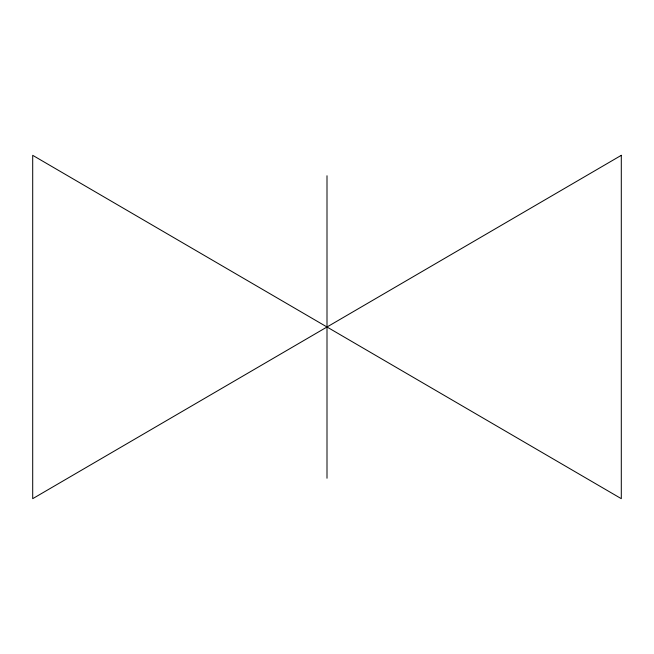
<?xml version="1.0" encoding="UTF-8"?>
<svg xmlns="http://www.w3.org/2000/svg" width="654" height="654" viewBox="0 0 654 654"><rect width="100%" height="100%" fill="white"/><g stroke="black" fill="none" stroke-linecap="round" stroke-linejoin="round"><path stroke-width="0.98" d="M327 175.762L327 478.238M621.3 155.325L32.7 498.675L32.7 155.325L621.3 498.675L621.3 155.325"/></g></svg>
